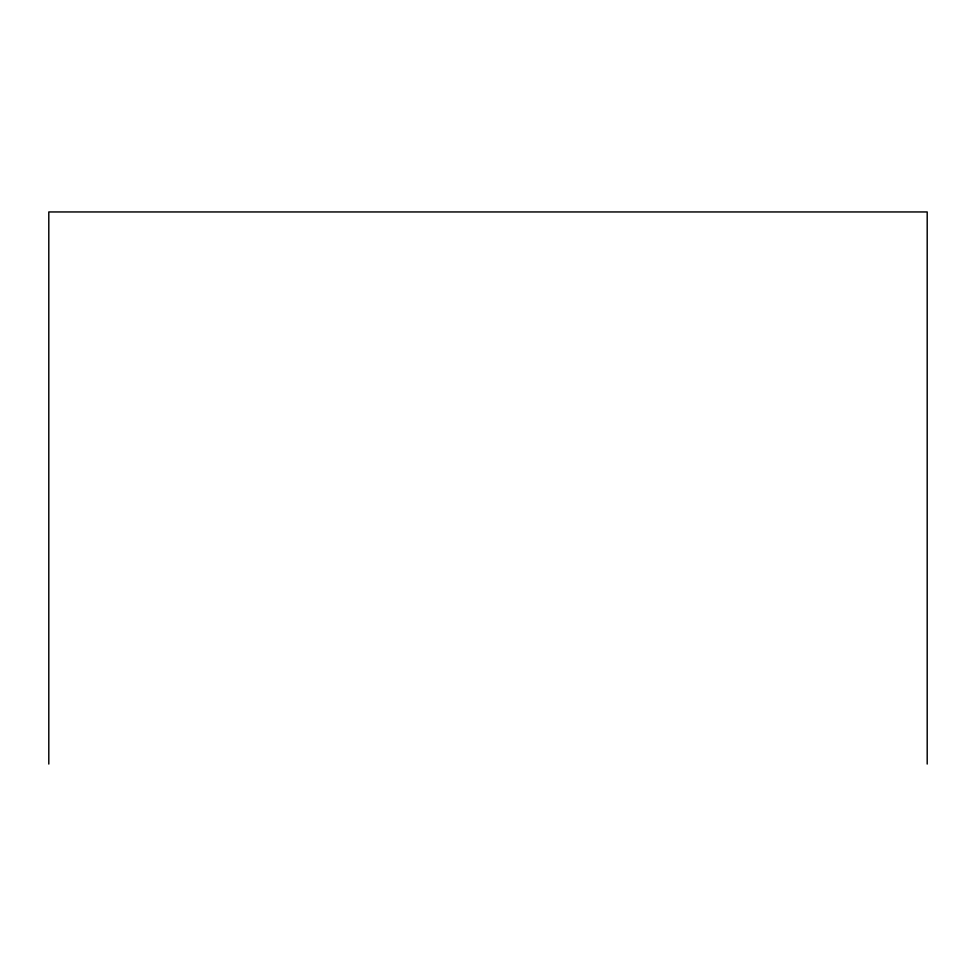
<?xml version="1.0" encoding="UTF-8"?>
<svg xmlns="http://www.w3.org/2000/svg" width="976" height="976" viewBox="0 0 976 976"><rect width="100%" height="100%" fill="white"/><g stroke="black" fill="none" stroke-linecap="round" stroke-linejoin="round"><path stroke-width="1.46" d="M927.2 764.049L927.2 211.951L48.8 211.951L48.8 764.049"/></g></svg>
